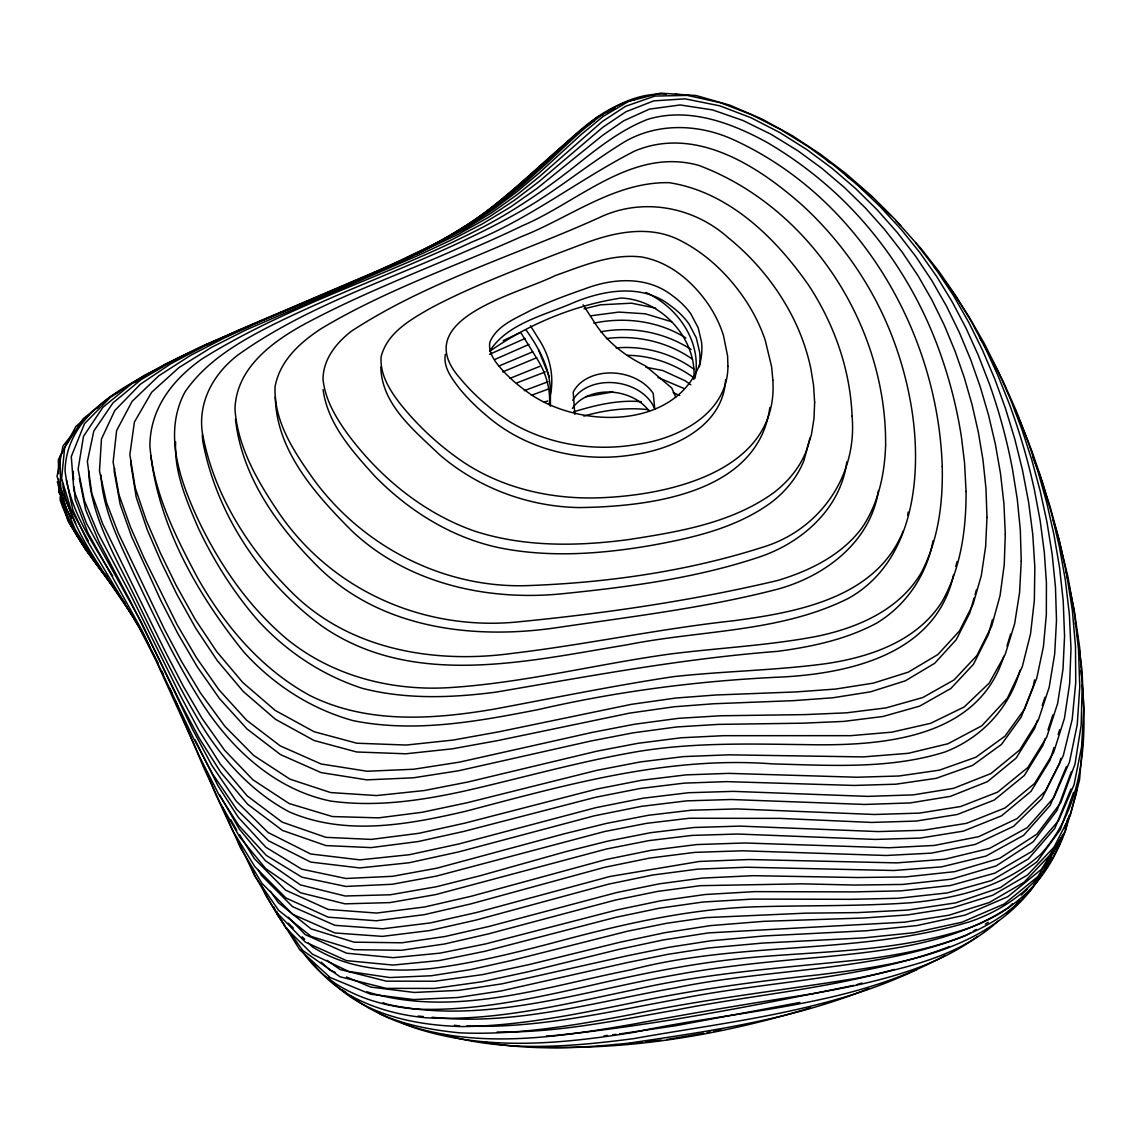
<?xml version="1.0" encoding="UTF-8"?>
<svg xmlns="http://www.w3.org/2000/svg" width="1141" height="1141" viewBox="0 0 1141 1141"><rect width="100%" height="100%" fill="white"/><g stroke="black" fill="none" stroke-linecap="round" stroke-linejoin="round"><path stroke-width="1.5" d="M549.32 404.627C554.169 375.974 541.889 352.212 525.858 329.649M550.404 406.167L550.418 395.043A127.906 94.674 3.4 0 0 539.593 340.417L530.465 325.798M100.993 475.027C102.661 510.184 119.762 542.503 134.039 574.066C154.834 617.452 175.414 661.081 201.173 701.801C231.067 748.71 274.681 789.558 330.633 801.053C376.444 807.414 422.412 800.412 467.168 790.456C523.519 777.506 579.229 761.689 636.25 751.819C692.944 742.221 750.578 743.932 807.828 744.674C880.895 745.943 978.108 739.325 1003.823 656.203M725.562 379.768C723.38 425.279 675.23 448.57 635.523 454.36C583.293 463.56 526.914 450.724 486.508 415.581A222.852 160.025 8.8 0 1 459.623 388.739C452.207 378.983 442.908 367.274 445.389 354.295M63.283 483.998L62.94 487.435C76.761 548.065 123.898 592.764 150.084 647.774M1077.147 786.12L1076.377 793.166L1065.223 831.261L1041.405 869.342L1007.788 896.712L965.172 915.068L916.936 925.565L866.333 930.756L764.698 935.92L710.943 940.769L669.254 947.23L627.835 955.645L501.954 983.842L458.497 990.388L414.169 992.456L370.854 987.093L346.45 977.01M114.613 468.124L114.228 471.632L120.176 504.436L131.643 536.712L161.152 601.193L178.01 633.868L197.093 666.586L219.4 698.477L247.055 728.999L280.501 754.6L321.134 772.614L366.832 779.859L413.27 777.82L458.682 770.745L590.981 740.994L632.97 732.864L676.613 726.96L718.26 724.392L802.351 723.194L843.755 721.412L883.077 716.462L919.689 706.108L950.838 688.508L973.53 664.205L988.363 634.581L992.513 619.449M695.012 378.227C702.171 341.787 678.082 307.5 645.991 292.481M846.779 461.877C840.917 508.13 802.622 542.203 760.277 556.708C696.039 578.316 628.163 587.087 560.987 593.89C486.251 601.079 406.98 583.336 351.385 530.451C315.615 494.509 276.065 450.453 275.338 396.911M131.358 460.75L130.887 464.187L136.207 497.176L147.275 529.852L161.38 562.513L176.869 594.347L195.739 628.249L217.318 660.668L243.233 691.446L275.523 719.329L314.146 740.523L356.677 751.99L405.854 753.787L452.292 748.824L497.633 740.609L629.832 713.082L673.989 706.792L713.61 703.755L793.651 700.645L832.93 697.764L870.497 691.831L905.269 680.849L934.707 663.278L956.215 639.702L969.722 613.116L974.1 597.97M769.847 407.508C757.909 494.053 648.687 506.718 578.858 507.574C528.026 506.604 478.122 487.92 439.556 454.717C414.597 430.713 381.536 404.599 380.837 367.045M809.953 438.03L803.92 460.579A151.61 113.059 9.6 0 1 771.145 502.525C736.444 527.912 693.571 537.711 652.01 545.284C601.664 553.97 549.634 557.949 499.188 547.737C451.565 537.639 408.892 510.911 375.047 476.425C352.498 451.437 327.695 424.252 323.074 389.552M907.651 515.404L908.193 512.095M878.427 490.573C870.583 542.588 823.845 577.232 775.566 589.712C703.384 608.267 629.019 616.924 555.396 627.864C473.215 639.673 382.121 628.662 319.951 568.632C279.003 528.369 241.806 477.765 235.474 419.146M1071 789.002L1054.855 828.28L1028.469 858.845L991.372 880.595L947.244 892.932L897.896 898.281L850.972 899.322L752.333 899.108L703.07 902.018L659.198 908.236L615.769 917.321L484.782 951.309L439.513 960.522L393.003 965.072L346.479 960.622L305.346 942.095L275.295 911.131L254.728 875.389L252.075 868.957M1066.45 766.538L1050.219 805.346L1023.62 835.34L986.038 856.05L941.439 866.889L893.731 870.497L746.599 867.231L697.522 869.157L652.738 875.019L608.51 884.161L475.64 920.159L429.772 930.543L382.477 936.39L334.941 932.967L292.724 914.34L261.931 883.319L240.295 847.506L222.509 807.258M1034.559 679.893L1033.161 686.525L1021.138 717.161L1001.498 744.388L972.503 765.426L936.162 778.333L895.913 784.195L854.124 785.436L726.646 781.628L684.215 783.125L639.93 788.531L595.887 797.202L463.988 831.375L418.348 841.516L371.039 847.606L325.884 845.567L282.483 830.434L247.683 804.291L220.826 772.443L199.447 738.584L181.205 704.211L131.914 604.102L98.982 541.861L85.589 509.699L79.371 478.464M933.01 540.877C926.749 574.793 906.268 605.3 876.616 623.143C845.966 639.588 811.736 646.776 777.549 651.354C682.817 658.585 589.555 676.142 496.05 692.116C451.579 697.893 406.11 699.604 362.325 688.337C322.076 675.258 286.334 651.511 257.823 620.319C233.691 592.521 214.009 561.244 198.263 527.998C186.611 500.728 174.017 472.274 175.643 441.966M1069.031 815.558L1065.337 830.933A200.645 163.006 20.5 0 1 971.005 921.329C860.585 955.602 742.178 940.412 630.559 969.907C544.514 986.78 453.961 1018.528 366.889 991.786M1060.83 758.437L1059.547 763.6L1041.833 798.7L1013.593 826.312L975.327 844.397L931.341 853.14L886.129 855.479L742.563 850.787L694.726 852.384L649.429 858.118L604.687 867.303L470.506 903.972L424.152 914.683L376.33 920.773L328.251 917.193L285.892 897.967L254.828 866.632L232.664 830.748L215.435 793.68L206.307 771.159M1019.954 670.366C1009.657 707.99 981.075 738.298 944.691 752.076C889.024 769.519 830.063 765.326 772.6 763.899C667.984 755.87 566.364 784.808 466.327 811.094C408.578 824.586 345.937 836.382 289.358 811.936C252.689 792.51 224.378 761.589 202.528 726.746C170.95 674.873 146.804 619.021 118.949 565.152C104.145 535.429 90.11 504.522 88.599 470.819M1066.806 822.347L1067.676 819.01M953.634 574.579C936.547 652.623 853.34 672.791 784.281 676.898C701.43 680.492 619.092 690.904 538.252 709.588C477.48 721.44 414.796 733.121 353.154 720.641C310.666 708.903 273.098 684.443 243.661 651.825C198.22 595.402 159.911 528.697 150.84 455.844M955.787 566.421L957.071 561.543M975.07 594.604L976.525 589.555M1062.542 835.326L1061.572 838.635L1037.825 876.616L1004.351 903.929L961.92 922.228L913.912 932.71L863.566 937.902L762.445 943.094L708.96 947.943L667.471 954.404L626.266 962.804L501.042 990.958L457.812 997.491L413.712 999.573L370.64 994.225L330.191 977.509L299.755 949.768L278.818 916.28L276.778 911.459M1064.482 828.708L1065.936 823.759M1006.961 645.991L1010.641 634.068M1054.027 747.512L1049.905 760.505L1030.979 791.369L1001.556 815.815L963.318 831.133L920.231 838.079L875.218 839.419L737.771 834.028L691.988 835.412L648.958 840.603L606.442 849.004L435.848 894.558L389.951 902.602L345.053 903.843L300.668 892.818L265.696 868.629L239.724 836.981L220.256 803.136L203.911 768.064L178.994 709.231M1058.149 734.533L1059.704 729.67M1045.256 738.427L1043.088 745.116L1024.333 775.466L994.21 800.055L957.356 814.474L916.252 821.064L871.624 822.433L779.945 818.382L689.335 818.254L646.833 823.303L604.816 831.475L436.461 876.088L392.276 884.261L345.809 886.443L301.923 877.172L266.309 855.408L238.769 825.456L218.587 793.993L199.96 757.51L155.361 659.184L139.345 627.907L86.659 539.722L72.938 510.298L66.363 479.819M1047.966 730.055L1052.843 714.993M1037.369 720.228L1034.645 728.414L1016.118 758.095L987.493 781.628L950.325 796.375L910.161 802.936L864.707 804.448L731.21 799.513L686.754 800.854L641.47 806.345L594.304 815.829L458.397 851.97L408.934 862.781L359.729 867.944L310.709 862.083L268.492 840.746L236.658 809.354L212.611 773.955L193.057 737.443L142.069 630.588L87.814 532.547L75.149 499.473L74.194 487.036M1042.246 705.509L1044.956 697.336M1073.581 792.367L1060.303 829.536L1036.969 861.869L1000.429 887.584L955.687 902.888L907.48 910.09L857.618 912.6L805.917 913.157L705.823 917.621L666.843 923.24L628.192 931.056L511.895 960.394L470.691 969.579L431.269 975.755L389.709 977.552L348.732 971.462L312.377 954.147L285.949 928.089L265.882 895.5L261.104 884.517M1071.256 771.958L1057.079 810.352L1033.261 841.744L996.236 865.876L951.337 879.183L902.574 884.446L854.723 885.059L801.752 883.833L700.317 885.673L657.573 891.421L615.27 900.092L488.262 933.923L444.591 943.978L401.418 950.282L353.967 949.683L311.179 936.447L278.604 910.29L254.942 876.302L237.97 840.803M489.617 351.342C507.06 323.317 545.398 315.087 574.108 302.408C604.987 289.714 643.167 283.453 671.193 306.202A85.532 62.398 8.2 0 1 689.107 324.144L696.324 337.921L699.675 352.355A110.349 80.669 7.6 0 1 699.404 366.803M1034.901 883.362L1032.491 887.998C981.845 953.448 894.344 965.543 817.512 974.927C755.342 981.502 693.3 989.76 632.143 1002.882C575.82 1014.32 519.126 1026.101 461.42 1026.586C413.727 1025.131 361.041 1014.549 328.08 977.381M903.159 531.078C876.117 598.283 796.618 612.403 732.907 620.832C659.284 628.834 586.802 644.494 513.293 653.251C436.504 663.919 352.669 650.627 294.834 595.302C249.594 551.374 213.438 494.937 202.257 432.197A129.646 97.327 0.8 0 1 237.628 355.222C308.769 304.219 393.802 278.732 472.374 241.821C530.237 218.516 579.371 179.322 634.539 151.111C695.511 125.382 758.08 165.944 802.537 205.437C844.055 243.561 876.331 291.625 895.229 344.782A606.727 455.673 0.5 0 1 912.272 412.657C921.928 478.664 912.757 561.985 848.861 598.126C780.23 632.627 701.173 629.96 627.35 644.765C526.999 661.181 412.5 688.95 322.004 626.152C262.002 582.167 216.876 515.404 202.927 441.981A128.976 97.17 0.8 0 1 202.299 434.935M1044.571 869.028L1052.016 854.894M1053.656 851.757L1061.101 837.637M1041.861 874.619C1005.349 932.825 932.653 950.111 868.786 958.811C790.171 967.468 710.843 972.004 633.54 989.832C565.152 1004.023 496.235 1021.68 425.807 1017.758C382.535 1013.65 337.151 997.334 311.236 960.679M1043.502 871.496L1050.932 857.404M1052.572 854.267L1056.694 846.437M62.57 452.15L58.362 459.566L58.619 473.772M1019.227 900.106L1015.419 905.811L1006.362 913.784M75.206 430.742L63.012 445.889L57.05 476.225L62.156 494.238M82.965 421.115L85.19 418.362M1053.742 847.449L1027.528 875.004L992.713 895.243L952.179 907.936L907.523 914.925L863.437 918.02L764.056 921.315L710.415 925.622L665.003 932.668L619.891 942.252L529.196 964.559L482.672 974.585L434.978 981.231L386.485 981.16L340.032 969.493L327.053 960.337M984.669 931.455L987.079 928.988M1012.438 903.672L1008.687 907.38C953.519 943.707 886.315 950.838 822.162 957.071C772.956 961.378 723.665 965.928 675.044 974.942C580.027 991.344 483.271 1025.944 386.286 1004.023L383.091 1002.668M1021.209 895.043L1027.485 888.868M1033.746 882.706L1041.262 875.304M521.665 183.216L539.693 167.114M545.027 162.393L547.694 160.04M557.022 151.767L562.356 147.046M998.603 920.63C960.522 955.787 907.523 967.696 858.189 978.022C782.997 990.417 707.106 998.532 632.471 1014.306C575.306 1025.26 517.415 1035.515 458.953 1032.79C420.758 1028.897 381.108 1020.496 350.672 995.665M88.855 415.324L75.791 426.577L59.917 456.528L60.844 489.075L75.691 523.405M96.7 408.564L99.31 406.31M101.92 404.071L104.53 401.817M494.595 206.079L517.8 186.668M490.316 350.9C528.754 323.987 574.551 305.146 620.989 298.058C661.095 299.384 697.451 338.82 693.828 379.44M578.687 132.356C539.023 164.39 504.037 202.328 460.679 229.769M587.201 126.009L594.29 120.704M477.837 218.601L484.825 213.381M489.018 210.258L491.8 208.161M945.048 955.473C850.287 1007.731 737.956 1009.771 634.154 1032.291C563.169 1043.687 488.947 1051.061 419.132 1029.282A178.367 156.588 4.5 0 1 401.332 1022.564M977.623 936.376C929.73 971.319 870.241 983.285 813.048 993.668C753.417 1003.01 693.856 1012.723 634.553 1023.933C550.903 1038.481 459.852 1052.53 380.295 1014.121L376.045 1011.154M438.358 242.577C498.446 210.486 543.957 158.87 597 117.338L603.047 114.271M454.703 233.392L457.698 231.58M970.349 932.924L965.857 935.577C873.279 972.246 771.701 967.81 675.315 987.864C595.089 1001.983 514.349 1026.173 432.154 1017.244M973.344 931.17L976.325 929.402M985.296 924.11L988.291 922.342M119.363 391.42L110.335 396.697L83.264 418.718L64.68 447.429L61.614 478.45L70.742 508.872L88.356 541.119M134.41 382.634L138.917 379.996M417.249 253.83L435.334 244.188M606.071 112.731L615.127 108.138M394.9 264.213L401.09 261.118M404.199 259.577C451.708 237.285 495.95 208.133 534.387 172.334C565.551 145.506 593.762 109.493 635.28 99.381M163.192 366.389C120.247 387.812 66.378 416.094 65.051 470.748C69.544 510.07 92.535 543.116 112.688 576.005M503.181 340.617L520.51 332.502M489.589 354.281L525.145 338.449M371.766 274.125C431.498 248.11 489.689 216.562 537.425 171.592C575.05 139.316 611.747 91.465 666.301 94.118M382.021 270.103L388.453 267.165M202.556 346.907L180.207 357.005L144.279 375.346L110.691 397.068L84.534 423.639L71.284 456.557L73.865 490.359L86.573 523.505L141.07 621.788L192.301 728.914L211.955 765.54L236.13 801.053L268.149 832.545L310.594 853.967L359.886 859.872L409.377 854.709L459.11 843.884L595.745 807.685L643.139 798.201L688.665 792.71L733.363 791.369L867.559 796.375L913.242 794.878L953.619 788.317L990.958 773.541L1019.712 749.951L1038.296 720.213L1049.149 687.424L1054.683 653.978L1056.495 620.39L1055.468 587.13L1052.173 554.369L1046.967 522.164L1040.136 490.701L1031.764 459.78L1021.965 429.529L1010.826 400.12L998.304 371.453L984.269 343.427L968.738 316.314L951.537 290.128M205.751 345.466L210.543 343.298M495.108 359.344L528.982 344.425M917.236 969.365C828.58 1011.967 729.099 1021.495 633.383 1038.681C570.628 1046.825 505.106 1052.501 443.549 1034.445M502.81 371.88L536.769 357.704M339.989 287.889L370.183 274.824M498.66 366.147L532.704 351.827M510.056 378.327L539.722 366.389M218.53 339.733L223.308 337.707M226.503 336.353L231.295 334.313M269.576 317.212L199.447 347.492L164.817 364.393L131.657 383.747L102.833 407.38L83.507 436.318L78.116 469.251L84.348 500.542L97.798 532.761L130.873 595.16L180.392 695.539L198.734 729.998L220.213 763.957L247.212 795.905L282.212 822.148L325.855 837.337L371.253 839.405L418.833 833.315L464.729 823.16L597.328 788.93L641.599 780.259L686.112 774.867L728.771 773.37L856.92 777.235L898.937 776.008L939.385 770.161L975.897 757.225L1005.007 736.145L1024.732 708.861L1036.77 678.153L1043.43 646.562L1046.34 614.6L1046.425 582.923L1044.315 552.344L1040.193 520.752L1034.53 490.53A1053.357 809.639 -8.7 0 0 1009.072 403.301L998.004 375.66L985.553 348.547L971.676 322.147L956.301 296.631L939.314 271.972L921.657 249.351L894.63 218.929L871.653 196.024L845.766 173.461L820.593 154.292L792.467 135.793L762.488 119.277L730.368 105.357L696.11 95.53L660.482 93.12L628.705 101.307L603.104 116.482L581.069 134.609L539.165 172.99L516.902 191.802L492.712 209.901L466.213 226.902L437.402 242.805L375.289 272.2L206.863 344.054L173.175 360.684L140.956 379.753L112.988 402.887L93.819 431.027L87.372 461.52L91.808 493.468L102.59 523.662L165.459 651.882L183.273 686.197L201.829 718.06L224.535 750.165L252.974 779.831L289.129 803.535L332.373 816.557L378.612 817.855L422.213 812.264L467.083 802.751L596.843 770.346L640.229 761.946L683.587 756.597L728.643 754.829L863.195 756.911L908.236 753.317L947.957 743.761L981.873 725.762L1007.375 698.263L1022.265 666.829L1030.551 633.797L1034.359 600.252L1034.83 566.963L1032.733 534.045L1028.611 502.268L1022.464 469.992L1014.748 438.871L1005.463 408.407L994.71 378.812L982.401 349.916L968.951 322.661L953.305 295.319L935.235 268.206L915.824 242.99M304.276 302.85L330.262 291.982M333.514 290.613L338.392 288.573M271.144 316.556L302.693 303.506M868.529 988.648C792.196 1019.541 709.574 1031.222 628.506 1043.188C581.111 1048.123 532.733 1050.775 485.595 1042.318M517.073 382.805L545.198 371.966M531.335 395.342L548.75 388.896M524.232 390.693L548.008 381.75M544.428 402.188L547.737 400.976M810.438 1007.788C722.724 1034.587 630.545 1050.305 538.623 1047.053M949.612 946.531C862.211 980.39 767.037 980.761 676.1 999.53C606.941 1012.096 537.525 1028.726 466.755 1026.03M857.091 984.512L862.025 983.057M573.752 411.815C595.559 405.098 618.465 399.621 641.427 401.703M583.821 416.108C604.816 410.033 626.851 407.166 648.63 409.719M894.473 969.408C823.588 989.475 749.78 995.437 677.668 1009.671C618.008 1020.154 558.006 1032.905 497.162 1032.006M584.064 308.812L600.665 304.804L631.486 303.192L655.718 308.113M585.59 396.74L612.817 391.934M714.009 1031.293L720.812 1029.724M853.739 985.382C753.174 1005.906 652.082 1025.973 549.848 1035.971L546.354 1036.042M799.898 1002.44L675.772 1025.716L619.492 1033.96M666.943 1039.522L703.612 1033.275M707.106 1032.676L710.601 1032.077M600.694 331.831C631.658 325.941 664.604 332.273 691.061 349.46M606.37 338.592C636.364 334.598 667.685 341.829 692.516 359.244M591.409 315.715L618.864 312.092L645.335 313.804L671.621 321.733M593.805 323.174C624.983 316.585 658.628 320.963 685.855 337.993M604.045 1035.814L607.468 1035.4M612.617 1034.787L616.054 1034.374M628.491 1043.773L632 1043.387M637.234 1042.803L642.483 1042.232M645.977 1041.847L661.694 1040.107M612.959 1044.742L616.397 1044.614M616.111 347.919C643.624 345.495 671.849 353.139 694.199 369.399M627.35 355.336C651.283 355.479 674.916 363.922 694.184 378.028M675.115 94.318L689.121 95.402M418.062 1016.075L423.354 1016.517M454.346 1025.246L459.638 1026.016M645.835 367.217L662.679 370.497L685.142 380.766L690.833 384.831M658.015 377.5L683.744 388.396M335.069 972.317L330.177 970.292L321.263 962.177M673.261 392.647L679.736 395.556M341.929 989.718L346.308 992.699M827.268 160.852L830.135 162.863M846.522 175.714L851.956 180.021M856.035 183.245L871.852 197.407M288.231 923.083L293.294 928.075M302.151 936.79L304.676 939.285M308.469 943.022L312.263 946.759C347.862 969.479 390.764 972.717 431.811 968.467C472.559 963.289 512.48 953.491 552.158 943.079C619.734 924.895 688.365 908.493 758.665 906.71C809.283 905.341 859.957 906.325 910.504 902.759C957.256 898.366 1004.807 886.586 1040.578 854.438C1082.267 808.955 1087.615 743.504 1082.253 684.743M879.754 204.481L890.807 215.62M895.728 220.57L900.634 225.504M288.288 917.193L305.203 934.593L346.564 953.191L393.345 957.67L440.098 953.134L485.61 943.907L617.281 909.862L660.939 900.748L705.038 894.53L754.543 891.634L853.71 891.891L900.862 890.864L950.467 885.502L994.795 873.15L1032.049 851.343L1058.534 820.721L1074.038 784.794L1081.597 746.799L1083.765 709.189L1082.025 670.623L1078.773 645.093M104.844 573.952L107.012 576.576M84.077 546.125L87.315 550.304M100.608 568.56L84.933 548.151L69.344 522.878L64.837 509.428M118.165 592.849C96.158 563.811 72.011 535.343 60.231 500.271L60.173 496.734M106.612 577.218L85.518 549.563L67.961 520.924L60.701 497.248M933.68 266.324L936.832 270.531M943.136 278.932L950.482 288.73M124.897 603.09C98.996 566.136 66.249 531.078 58.376 485.082M284.508 924.895L277.434 914.968L273.826 907.009M286.534 927.733L302.693 950.396L339.989 976.753L386.186 988.363L434.421 988.42L481.859 981.773L528.14 971.775L618.365 949.512L663.249 939.942L708.433 932.896L904.528 922.17L948.984 915.196L989.318 902.517L1023.99 882.321L1050.105 854.837L1070.486 814.888L1079.571 779.717L1083.109 737.2M270.388 891.264L278.318 902.631L311.065 928.888L354.081 942.166L401.803 942.794L445.204 936.476L489.118 926.406L616.796 892.519L659.313 883.833L702.285 878.085L753.188 875.689L857.49 877.529L905.583 876.916L954.589 871.667L999.701 858.332L1036.884 834.157L1060.788 802.679L1074.979 764.185L1081.169 725.191L1082.224 684.429L1079.643 647.446L1074.08 609.294L1068.675 583.921M134.253 618.222L93.719 559.275L75.078 529.239L62.17 497.975L61.971 491.129M583.122 304.818L595.459 323.873A121.816 86.531 10 0 0 645.606 365.947L671.721 387.954L675.757 397.168M521.294 333.414L537.568 359.657A126.637 94.403 3.4 0 1 549.534 403.743M236.772 830.206L230.696 819.609M239.553 834.699L254.4 858.702L285.635 890.151L328.237 909.448L376.573 913.057L424.666 906.967L471.262 896.241L606.156 859.501L651.126 850.302L696.666 844.568L744.759 842.985L889.067 847.749L934.508 845.424L978.707 836.653L1017.159 818.539L1045.513 790.87L1063.269 755.699L1072.183 719.443L1075.735 682.717L1075.492 646.334L1072.326 610.307L1066.778 574.779L1059.276 540.206L1050.048 506.461L1039.151 473.401M301.295 949.64C326.24 988.406 372.551 1005.763 416.936 1009.115C474.242 1011.268 530.579 998.988 586.146 986.509C644.95 972.802 704.311 960.822 764.627 956.4C832.745 950.981 902.303 950.339 967.753 928.417A199.675 162.635 20.6 0 0 1061.715 838.25M257.923 869.513L261.546 875.504L292.51 906.639L334.955 925.337L382.763 928.788L430.314 922.926L476.439 912.529L609.993 876.473L699.462 861.455L748.796 859.53L896.712 862.881L944.648 859.273L989.475 848.419L1027.214 827.667L1053.913 797.602L1069.474 762.102L1077.247 724.621L1079.771 686.725L1078.516 649.386L1074.323 612.36L1067.748 576.005L1059.618 542.431M979.634 337.379L982.301 341.972M984.084 345.038L1003.039 381.18L1016.032 410.332L1027.642 440.283L1037.896 471.09L1046.711 502.582L1053.956 534.658L1059.561 567.533L1063.212 600.979L1064.553 636.207L1062.998 669.282L1057.621 703.484L1046.768 737.029L1027.941 767.437L997.705 792.082L960.679 806.516L919.361 813.119L874.505 814.489L736.715 808.926L691.261 810.224L648.53 815.259L606.285 823.431L564.438 833.757L437.046 868.13L392.618 876.302L345.88 878.484L301.752 869.171L265.953 847.321L238.255 817.27L217.974 785.707L194.983 739.739M71.541 517.985L66.335 508.972L63.083 497.505M219.657 794.949L239.225 828.894L265.325 860.642L300.497 884.931L345.138 895.999L390.279 894.772L436.433 886.728L480.233 875.703L565.551 851.714L607.939 841.088L650.67 832.688L693.928 827.496L739.938 826.113L878.114 831.575L923.354 830.249L966.655 823.289L1005.078 807.956L1034.616 783.439L1053.599 752.518L1064.439 718.359L1069.659 683.559L1070.985 648.644L1069.359 614.257L1065.352 580.084L1059.361 546.625L1051.717 514.092L1042.503 482.13L1031.821 450.88L1019.769 420.516M79.87 538.623L81.553 541.618M151.724 650.94L158.271 663.577M162.051 671.421L163.477 674.559M169.895 688.622L172.034 693.314M1014.82 409.633L1019.056 418.961M65.893 507.916L58.933 491.514L58.833 486.194M175.586 701.187L177.625 706.022M538.581 350.073L549.334 376.815M1032.962 457.327L1038.538 471.804M57.321 481.759L59.917 490.245M58.619 490.473L59.66 493.853M1066.15 572.083L1067.947 580.541M1075.293 623.157L1075.949 626.495M1076.605 629.832L1078.345 641.684M654.763 408.778L653.222 393.474A43.9 32.704 8.4 0 0 611.505 372.95A43.9 32.704 8.4 0 0 573.21 392.176L574.807 414.34M1081.126 670.637L1081.554 675.928M72.967 471.062L73.652 479.933M58.704 479.092L58.776 482.643M1053 519.283A1106.627 874.22 -11 0 1 1059.205 540.748M572.397 408.435A43.458 32.604 8.4 0 1 609.922 392.062A43.458 32.604 8.4 0 1 649.172 411.188M572.739 400.348A43.672 32.661 8.4 0 1 615.541 382.877A43.672 32.661 8.4 0 1 654.806 409.362M942.238 466.512C943.051 502.725 938.444 539.836 921.472 572.326C899.408 610.292 856.748 628.292 815.473 636.607C767.465 645.621 718.588 647.903 670.195 654.021C597.313 664.062 525.63 682.475 452.064 687.452C393.075 691.66 332.559 676.513 286.334 638.618C247.854 606.028 219.001 563.797 197.55 518.456C179.622 479.52 163.149 432.867 184.942 392.033C205.893 361.483 238.184 342.471 270.503 325.955C355.692 283.367 447.557 254.7 529.681 205.936C560.916 186.882 589.412 163.805 620.404 144.394C654.192 122.472 697.137 123.228 733.05 139.53C858.346 196.452 937.745 330.861 942.238 466.512M772.856 380.124C778.832 469.764 672.234 494.666 602.705 497.661C551.174 500.129 498.189 487.92 456.186 457.099C435.106 441.852 416.108 423.782 399.92 403.415C389.566 389.937 379.939 374.562 381.094 356.891C387.113 332.687 410.446 319.737 430.514 308.198C447.358 299.199 464.715 291.212 482.258 283.681C515.432 269.69 549.021 256.668 582.723 244.046C613.402 232.308 648.944 224.535 679.751 240.223C707.363 254.101 730.04 276.45 746.813 302.194A261.175 192.758 5.7 0 1 765.226 340.232L771.63 366.832L772.856 380.124M852.07 416.151C857.462 475.797 819.808 530.066 762.587 547.252C687.281 571.327 607.825 582.623 528.953 585.561C444.548 588.984 362.667 546.839 313.276 478.92C294.064 451.75 273.797 421.642 275.038 386.913C279.673 360.756 300.154 342.371 321.405 328.522C384.588 290.598 454.689 266.609 521.679 236.515C570.2 217.475 614.913 181.619 669.168 182.674C728.799 191.959 775.295 237.542 808.598 285.164C834.142 324.044 850.287 369.499 852.07 416.151M966.056 491.457C966.242 529.481 960.85 568.475 941.867 602.006C916.751 641.285 870.084 657.116 826.098 663.648C775.324 670.509 724.007 671.051 673.119 676.699C613.088 685.812 553.642 697.992 493.982 709.16C432.924 719.515 367.373 724.064 310.224 695.682C261.617 669.368 225.119 626.181 198.063 578.729C175.956 537.211 153.85 493.853 149.899 446.231C149.927 408.977 172.191 380.138 201.429 359.329C287.133 305.346 385.501 276.849 475.383 231.024C512.594 212.297 547.024 188.65 579.514 162.65C600.608 145.863 622.259 129.318 647.575 119.391C688.522 106.954 730.796 122.543 766.723 142.24C792.054 156.987 815.63 174.587 837.123 194.526C884.746 239.168 920.602 295.719 941.682 357.447A782.926 591.095 -2.9 0 1 961.449 437.217L964.559 462.889L966.056 491.457M1005.292 534.159L1004.237 564.695L1000.072 595.545L991.771 625.853L976.896 655.547L954.118 679.893L922.827 697.522L886.044 707.891L846.522 712.825L804.89 714.608L720.356 715.778L678.481 718.331L634.61 724.221L592.407 732.365L459.395 762.145L413.727 769.234L367.031 771.245L321.077 763.971L280.215 745.886L246.584 720.199L218.787 689.592L196.366 657.601L177.169 624.797L144.08 558.02L130.602 527.399L119.078 495.051L113.116 462.176L116.624 430.542L132.071 401.404L158.727 375.845L190.533 355.407L224.435 337.907L259.078 322.019L395.642 264.027L458.853 234.005L489.004 217.032L514.491 200.203L538.951 181.633L602.904 127.236L625.91 111.761L653.736 100.879L685.085 98.839L719.885 105.856L751.006 117.737L779.945 132.627L806.958 149.656L832.146 168.383L855.579 188.522L877.315 209.958L897.282 232.493L915.51 256.097L931.912 280.672L946.474 306.116L959.339 332.459L970.606 359.444L980.319 387.013L988.605 415.338L995.38 444.263L1000.514 473.601L1003.923 503.637L1005.292 534.159M814.645 402.374L813.989 418.576L811.408 434.764L806.387 450.88A152.409 113.23 9.6 0 1 773.484 492.883C731.467 523.12 678.909 531.777 628.905 539.536C577.688 546.368 524.432 547.224 474.77 531.164C423.282 513.136 379.525 477.109 347.32 433.551C335.696 417.349 325.214 399.692 323.031 379.482C323.046 359.301 336.167 343.056 351.385 331.218C427.704 281.328 516.288 255.099 598.925 217.788C641.841 197.051 693.2 206.307 728.315 237.799C756.126 260.276 778.975 288.816 794.607 320.992A340.303 252.603 4.8 0 1 810.866 368.757L813.533 385.173L814.645 402.374M986.979 517.415L985.639 546.396L981.317 575.606L973.045 604.274L959.495 630.916L937.902 654.52L908.336 672.12L873.393 683.117L835.64 689.05L796.161 691.917L715.678 695.012L675.857 698.035L631.458 704.325L498.546 731.88L452.963 740.081L406.267 745.044L356.819 743.219L314.046 731.709L275.223 710.444L242.748 682.475L216.69 651.597L194.997 619.092L176.042 585.105L160.482 553.185L146.305 520.453L135.194 487.706L129.86 454.646L134.41 422.042L151.682 392.247L179.023 367.53L211.713 347.263L246.228 329.792L419.146 255.014L451.465 239.895L482.286 223.936L510.712 206.878L536.826 188.607L602.505 135.437L623.713 120.789L649.4 109.137L680.122 104.958L712.555 109.907L742.962 120.49L771.216 134.381L798.115 150.94L821.877 168.355L844.511 187.58L865.491 208.076L884.232 229.056L902.26 252.232L918.02 275.737L931.983 300.069L944.292 325.228L955.003 351.029L964.202 377.343L971.989 404.37L978.279 431.926L982.972 459.866L985.967 488.434L986.979 517.415M1021.238 561.13L1019.583 592.479L1014.649 623.728L1005.207 654.435L989.218 683.102L964.202 706.949L930.657 723.308L891.82 732.165L850.601 735.674L723.465 735.688L681.049 737.785L637.905 743.319L596.829 751.192L467.924 781.999L424.21 790.542L376.544 795.562L330.633 792.567L289.985 779.175L253.659 755.442L224.92 726.361L200.459 692.986L181.49 661.395L164.261 628.933L118.407 533.389L106.441 502.325L99.495 470.991L101.463 438.985L114.799 410.546L140.329 384.26L170.993 363.665L204.082 346.165L237.628 330.548L405.226 258.936L464.972 228.942L492.199 212.383L517.115 194.669L540.035 176.099L602.263 121.531L625.61 106.284L654.891 96.072L687.438 95.388L720.713 102.818L751.862 114.856L780.957 129.732L808.242 146.661L833.814 165.26L858.531 185.954L880.025 206.478L901.333 229.626L919.603 252.275L936.847 276.707L952.293 302.023L966.07 328.237L978.279 355.222L989.418 384.018A974.785 742.919 -6.9 0 1 1012.523 469.45L1017.316 499.501L1020.325 530.066L1021.238 561.13M885.616 445.147C884.703 474.143 878.427 503.609 861.911 527.912C841.53 555.253 809.896 570.728 777.962 580.412C693.272 600.508 606.627 613.188 520.025 621.688C425.408 631.886 331.874 591.238 278.29 512.009C257.495 481.06 237.67 447.286 234.975 409.248C235.987 368.885 271.073 342.542 303.378 324.757C373.991 286.562 450.31 260.619 522.492 225.69C579.1 201.672 632.556 146.947 698.763 165.388C810.795 207.42 886.628 326.511 885.616 445.147M727.929 366.318C727.73 413.598 678.182 438.757 637.163 444.391C584.606 453.519 528.012 440.726 487.335 405.454A223.993 160.211 8.8 0 1 460.294 378.555C407.166 318.895 518.128 294.235 554.997 275.68C582.866 265.824 611.676 253.302 641.898 257.039C670.523 262.173 693.928 282.64 709.616 306.287A180.036 131.942 6.6 0 1 723.48 335.582L727.601 356.021L727.929 366.318M699.847 363.865C674.773 431.098 575.934 428.759 526.4 391.249A158.057 113.587 8.5 0 1 504.408 372.323C497.005 364.107 488.163 354.537 489.746 342.571C496.649 325.328 515.86 318.439 531.036 310.195C548.179 302.123 565.907 295.376 583.835 289.258C612.603 277.933 647.446 275.68 672.905 296.032A85.974 62.484 8.2 0 1 690.918 314.003L698.192 327.809L701.572 342.257A110.919 80.769 7.6 0 1 699.847 363.865"/></g></svg>
